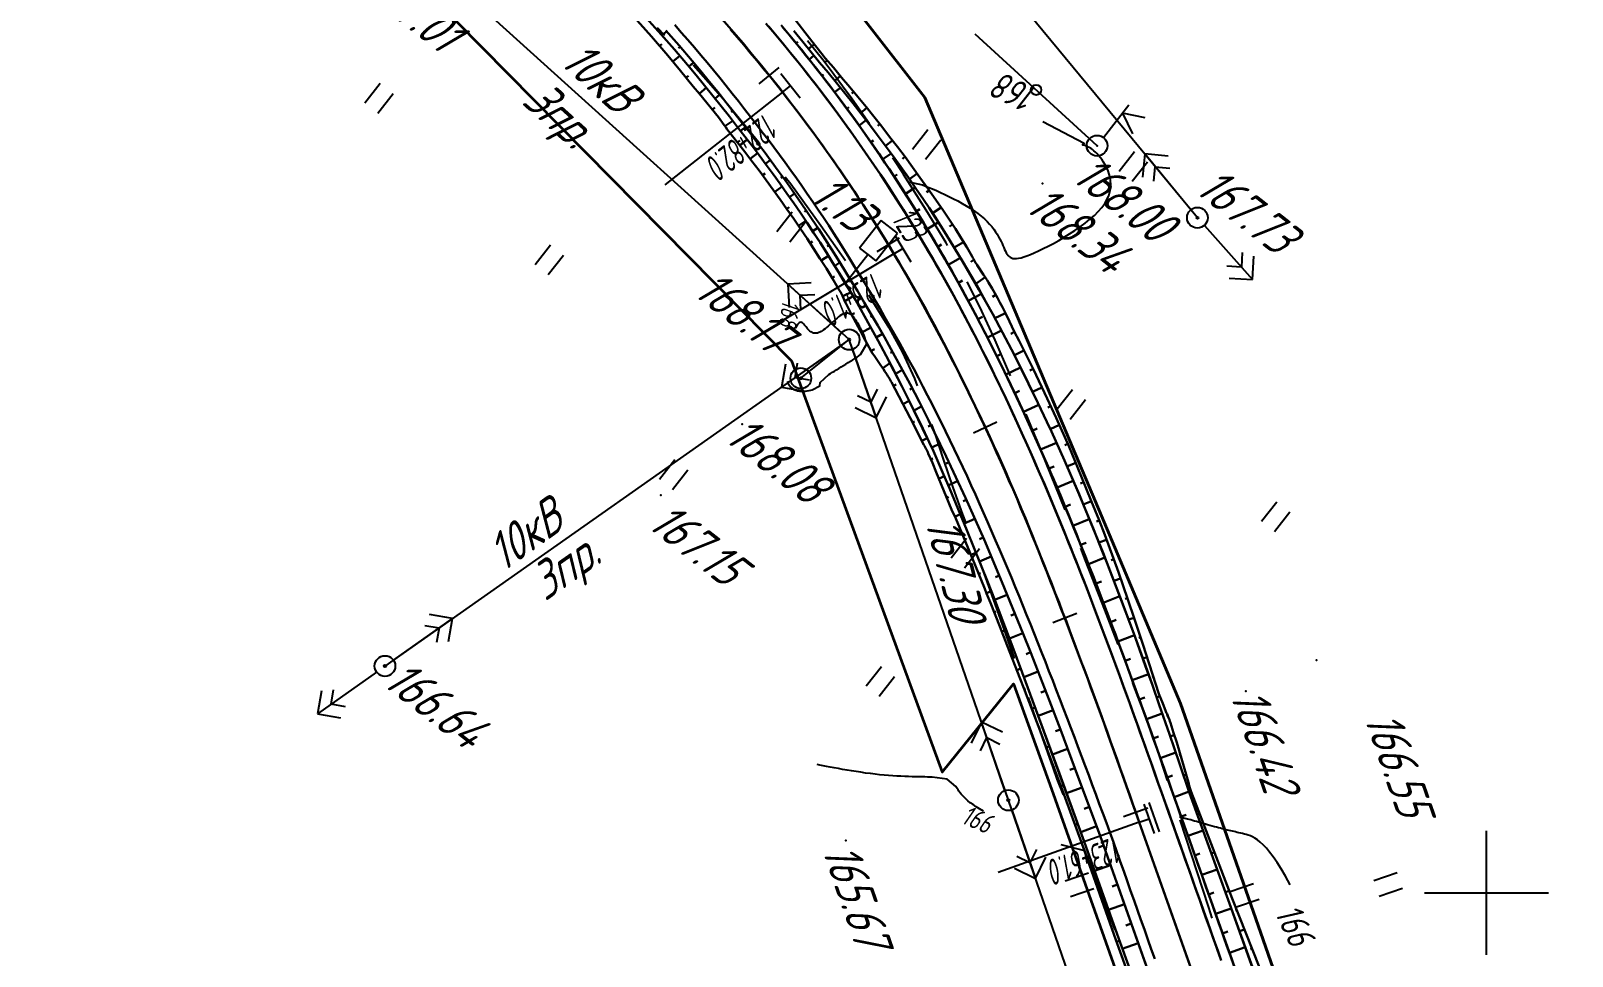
# Model space of a CAD drawing. Header units: millimetres. Extents: x -698 to 8131, y -704 to 4503.
# Drawn here: x 7765.1 to 7914.2, y 54.7 to 144.2 of the extents above; entities that cross this region are included whole.
import ezdxf

# ---------------------------------------------------------------- set-up
doc = ezdxf.new("R2010")
doc.units = ezdxf.units.MM
doc.linetypes.add('CONTI', pattern=[0])
for name, color, linetype, lineweight in [('10', 1, 'Continuous', 35), ('КОПИЯ_ОСЬ_13_ОТКОСЫ', 7, 'Continuous', 30), ('КОПИЯ_ОСЬ_ГРАНИЦЫ_ПОЛОС', 7, 'Continuous', 30), ('ОСЬ_ВЕРХ_ПОКРЫТИЯ_ГРАНИЦЫ_ПОЛОС', 7, 'Continuous', 30), ('ОСЬ_ВЕРХ_ПОКРЫТИЯ_ОСЬ', 1, 'Continuous', 30)]:
    doc.layers.add(name, color=color, linetype=linetype, lineweight=lineweight)
for name, color, linetype in [('GOR_BDEFAULT', 212, 'CONTI'), ('NAD_MDEFAULT', 7, 'CONTI'), ('PI_OTDEFAULT', 172, 'CONTI'), ('PI_TTDEFAULT', 5, 'CONTI'), ('SETKR', 2, 'CONTI'), ('SIT_LDEFAULT', 7, 'CONTI'), ('USLZNDEFAULT', 7, 'CONTI'), ('ZAPSKDEFAULT', 7, 'CONTI'), ('ОСЬ_ВЕРХ_ПОКРЫТИЯ_ПИКЕТЫ', 1, 'Continuous'), ('ОСЬ_ВЕРХ_ПОКРЫТИЯ_РАЗБИВКА_КРИВ', 1, 'Continuous'), ('разметка', 7, 'Continuous')]:
    doc.layers.add(name, color=color, linetype=linetype)
doc.styles.add('eskd', font='isocpeui.ttf', dxfattribs={"width": 1.2})
doc.styles.add('SHRFT', font='isocpeui.ttf', dxfattribs={"width": 3.5})
doc.styles.get("Standard").update_dxf_attribs({"font": 'isocpeui.ttf'})

# ---------------------------------------------------------------- blocks, each defined once
blk = doc.blocks.new('BL_333')
at = {"color": 0}
for p, q in [((0, -6), (0, 6)), ((-6, 0), (6, 0))]:
    blk.add_line(p, q, dxfattribs=at)
blk = doc.blocks.new('BL_2011')
at = {"color": 0}
for p, q in [((0, 0), (0, 2.4)), ((1.6, 0), (1.6, 2.4))]:
    blk.add_line(p, q, dxfattribs=at)
blk = doc.blocks.new('BL_26')
at = {"color": 0}
for radius in [1, 0.1]:
    blk.add_circle((0, 0), radius, dxfattribs=at)
blk = doc.blocks.new('BL_15')
at = {"color": 0}
for p, q in [((1, 7), (-1, 7)), ((-1, 7), (-1, 3.6)), ((1, 3.6), (1, 7)), ((-1, 3.6), (0, 3.6)), ((0, 0), (0, 3.6)), ((0, 3.6), (1, 3.6)), ((0.8, 0), (0, 0))]:
    blk.add_line(p, q, dxfattribs=at)
blk = doc.blocks.new('BL_4017')
at = {"color": 0}
for p, q in [((0, 1), (0, 5)), ((2, 5), (0, 4)), ((0, 4), (2, 3))]:
    blk.add_line(p, q, dxfattribs=at)
blk.add_circle((0, 0), 1, dxfattribs=at)
blk = doc.blocks.new('*U54')
at = {"layer": 'КОПИЯ_ОСЬ_13_ОТКОСЫ'}
for points in [[(125.92, -113.42), (126.79, -114.48), (128.41, -116.49), (129.23, -117.47), (130.04, -118.46), (130.85, -119.45), (131.65, -120.45), (132.44, -121.46), (133.22, -122.47), (134, -123.49), (134.76, -124.52), (135.52, -125.55), (136.27, -126.59), (137.01, -127.63), (137.74, -128.68), (138.46, -129.74), (139.01, -130.55), (139.57, -131.4), (140.12, -132.26), (140.66, -133.12), (142.28, -135.77), (143.83, -138.45), (144.51, -139.65), (145.17, -140.85), (145.82, -142.06), (147.26, -144.8), (148.64, -147.55), (149.53, -149.4), (150.41, -151.25), (150.84, -152.18), (151.26, -153.11), (151.68, -154.05), (152.1, -154.98), (153.52, -158.26), (153.91, -159.2), (154.88, -161.55), (155.83, -163.91), (156.21, -164.86), (157.66, -168.64), (158.81, -171.72), (159.93, -174.81), (160.61, -176.71), (161.28, -178.61), (162.27, -181.46), (163.24, -184.31), (164.2, -187.16), (167.95, -197.5), (170.99, -205.97)], [(125.76, -111.99), (127.68, -114.42), (128.63, -115.65), (128.94, -116.06), (129.75, -116.99), (130.55, -117.93), (131.34, -118.87), (132.13, -119.82), (132.91, -120.77), (133.68, -121.73), (134.44, -122.7), (135.19, -123.67), (135.94, -124.65), (136.68, -125.63), (137.41, -126.62), (138.13, -127.62), (138.9, -128.69), (139.66, -129.77), (140.4, -130.85), (140.98, -131.72), (141.55, -132.59), (142.11, -133.47), (142.65, -134.36), (143.18, -135.26), (143.24, -135.38), (143.3, -135.5), (143.37, -135.62), (143.44, -135.74), (143.51, -135.86), (143.59, -135.98), (143.66, -136.1), (144.28, -137.02), (144.37, -137.15), (144.51, -137.35), (144.64, -137.55), (144.77, -137.76), (145.11, -138.35), (145.36, -138.8), (145.62, -139.25), (145.87, -139.71), (146.11, -140.16), (146.35, -140.62), (146.79, -141.56), (147.23, -142.5), (147.71, -143.42), (149.1, -146.19), (150.44, -148.98), (151.3, -150.85), (152.15, -152.72), (152.56, -153.66), (153.71, -156.51), (154.69, -158.88), (155.08, -159.83), (155.46, -160.77), (156.02, -162.19), (156.37, -163.15), (157.32, -165.78), (158.24, -168.43), (158.89, -170.35), (159.22, -171.31), (159.69, -172.75), (161.25, -177.55), (161.61, -178.49), (161.99, -179.42), (162.03, -179.49), (162.15, -179.78), (162.26, -180.07), (162.31, -180.21), (162.36, -180.36), (162.67, -181.32), (162.98, -182.27), (164.11, -186.13), (164.13, -186.23), (164.18, -186.44), (164.23, -186.64), (164.3, -186.84), (164.37, -187.04), (164.74, -188.03), (168.33, -197.36), (171.65, -205.74)], [(127.91, -114.71), (127.33, -115.16)], [(129.14, -116.29), (128.96, -116.45)], [(130.45, -117.8), (129.89, -118.27)], [(131.73, -119.34), (131.55, -119.49)], [(133, -120.89), (132.38, -121.38)], [(134.24, -122.45), (134.04, -122.61)], [(135.47, -124.03), (134.79, -124.55)], [(136.67, -125.63), (136.44, -125.8)], [(137.86, -127.24), (137.11, -127.78)], [(139.03, -128.87), (138.77, -129.05)], [(140.17, -130.51), (139.35, -131.07)], [(141.28, -132.17), (141, -132.35)], [(142.35, -133.86), (141.45, -134.4)], [(143.35, -135.59), (143.05, -135.76)], [(144.45, -137.26), (143.52, -137.9)], [(145.47, -138.98), (145.14, -139.17)], [(146.41, -140.75), (145.38, -141.23)], [(147.26, -142.56), (146.92, -142.73)], [(148.17, -144.34), (147.26, -144.8)], [(149.07, -146.13), (148.76, -146.28)], [(149.93, -147.93), (149.03, -148.36)], [(150.79, -149.74), (150.49, -149.88)], [(151.63, -151.55), (150.73, -151.96)], [(152.44, -153.38), (152.14, -153.51)], [(153.2, -155.23), (152.35, -155.57)], [(153.95, -157.08), (153.67, -157.2)], [(154.71, -158.93), (153.93, -159.25)], [(155.46, -160.79), (155.2, -160.89)], [(156.19, -162.65), (155.44, -162.93)], [(156.87, -164.53), (156.62, -164.62)], [(157.54, -166.42), (156.89, -166.64)], [(158.2, -168.31), (157.98, -168.38)], [(158.84, -170.2), (158.31, -170.38)], [(159.48, -172.09), (159.3, -172.15)], [(160.1, -174), (159.69, -174.13)], [(160.71, -175.9), (160.58, -175.94)], [(161.34, -177.8), (161.04, -177.92)], [(162.09, -179.65), (161.99, -179.69)], [(162.74, -181.54), (162.34, -181.68)], [(163.33, -183.45), (163.19, -183.49)], [(163.89, -185.37), (163.63, -185.45)], [(164.46, -187.29), (164.37, -187.32)], [(165.17, -189.16), (164.96, -189.24)], [(165.89, -191.02), (165.82, -191.05)], [(166.61, -192.89), (166.32, -193)], [(167.33, -194.76), (167.23, -194.79)], [(168.05, -196.62), (167.69, -196.76)], [(168.78, -198.49), (168.66, -198.53)], [(169.51, -200.35), (169.04, -200.53)], [(170.25, -202.21), (170.09, -202.27)]]:
    blk.add_lwpolyline(points, dxfattribs=at)
blk = doc.blocks.new('*U57')
at = {"layer": 'КОПИЯ_ОСЬ_13_ОТКОСЫ'}
for points in [[(141.38, -119.92), (143.98, -122.81), (145.26, -124.27), (146.52, -125.74), (147.35, -126.73), (148.18, -127.73), (148.99, -128.73), (149.79, -129.73), (150.59, -130.75), (151.37, -131.76), (152.08, -132.67), (152.77, -133.57), (153.46, -134.48), (154.15, -135.4), (154.82, -136.32), (155.49, -137.25), (156.15, -138.19), (156.81, -139.12), (157.45, -140.07), (158.09, -141.02), (158.72, -141.97), (159.35, -142.93), (159.96, -143.89), (160.57, -144.86), (161.17, -145.84), (161.77, -146.81), (162.27, -147.63), (162.77, -148.46), (164.18, -150.99), (164.97, -152.44), (165.74, -153.89), (166.51, -155.35), (167.26, -156.82), (168, -158.29), (169.28, -160.91), (169.91, -162.23), (170.32, -163.11), (171.29, -165.35), (171.87, -166.69), (173.56, -170.76), (175.57, -175.77), (176.28, -177.6), (176.99, -179.44), (177.87, -181.74), (178.91, -184.52), (180.46, -188.7), (182.51, -194.29), (184.91, -200.85), (188.25, -210.28), (191.32, -218.74)], [(141.12, -120.83), (143.05, -123.01), (144.63, -124.84), (145.24, -125.58), (145.85, -126.33), (147.07, -127.82), (147.68, -128.56), (149.51, -130.79), (150.09, -131.56), (150.23, -131.78), (150.38, -131.99), (150.54, -132.2), (151.36, -133.24), (152.07, -134.14), (152.76, -135.06), (153.46, -135.97), (154.14, -136.9), (154.82, -137.83), (155.48, -138.76), (156.15, -139.7), (156.8, -140.64), (157.45, -141.59), (158.09, -142.55), (158.72, -143.51), (159.34, -144.47), (159.96, -145.44), (160.56, -146.42), (161.05, -147.25), (161.1, -147.34), (161.21, -147.52), (161.32, -147.7), (161.42, -147.89), (161.51, -148.08), (161.62, -148.32), (161.73, -148.56), (161.84, -148.8), (162.37, -149.81), (162.81, -150.66), (163.25, -151.51), (163.7, -152.36), (164.31, -153.42), (164.44, -153.65), (164.58, -153.87), (165.23, -154.81), (165.33, -154.96), (165.48, -155.17), (165.63, -155.4), (165.77, -155.62), (165.84, -155.73), (165.92, -155.85), (165.99, -155.97), (166.06, -156.09), (166.13, -156.21), (166.2, -156.33), (166.27, -156.45), (168.06, -159.88), (169.38, -162.48), (169.45, -162.6), (169.51, -162.72), (169.58, -162.84), (169.64, -162.96), (169.71, -163.09), (169.77, -163.21), (169.82, -163.34), (170.22, -164.23), (170.6, -165.13), (172.07, -168.74), (172.48, -169.62), (174.36, -174.14), (175.28, -176.41), (175.47, -176.87), (175.84, -177.78), (176.74, -180.06), (177.46, -181.9), (178.71, -185.12), (179.06, -186.04), (179.41, -186.97), (180.48, -189.74), (182.23, -194.39), (182.58, -195.33), (184.63, -200.95), (187.97, -210.38), (191.02, -218.84)], [(143.83, -123.91), (144.03, -123.73)], [(145.12, -125.43), (145.79, -124.88)], [(146.39, -126.98), (146.61, -126.8)], [(147.66, -128.53), (148.35, -127.94)], [(148.92, -130.08), (149.16, -129.88)], [(150.15, -131.66), (150.9, -131.15)], [(151.36, -133.24), (151.6, -133.06)], [(152.59, -134.83), (153.31, -134.28)], [(153.79, -136.42), (154.03, -136.24)], [(154.97, -138.04), (155.69, -137.52)], [(156.13, -139.67), (156.37, -139.5)], [(157.26, -141.32), (157.97, -140.84)], [(158.37, -142.98), (158.61, -142.82)], [(159.46, -144.66), (160.16, -144.21)], [(160.52, -146.35), (160.76, -146.21)], [(161.52, -148.1), (162.34, -147.75)], [(162.41, -149.89), (162.67, -149.75)], [(163.33, -151.66), (164.27, -151.15)], [(164.3, -153.41), (164.61, -153.23)], [(165.41, -155.08), (166.11, -154.59)], [(166.45, -156.79), (166.7, -156.65)], [(167.37, -158.56), (167.97, -158.24)], [(168.29, -160.33), (168.49, -160.23)], [(169.2, -162.12), (169.73, -161.85)], [(170.08, -163.91), (170.26, -163.83)], [(170.86, -165.76), (171.38, -165.54)], [(171.61, -167.61), (171.79, -167.54)], [(172.4, -169.45), (172.92, -169.21)], [(173.17, -171.29), (173.35, -171.22)], [(173.94, -173.14), (174.43, -172.93)], [(174.7, -174.98), (174.87, -174.92)], [(175.46, -176.84), (175.91, -176.65)], [(176.2, -178.69), (176.36, -178.63)], [(176.94, -180.55), (177.35, -180.39)], [(177.66, -182.42), (177.8, -182.36)], [(178.39, -184.28), (178.77, -184.13)], [(179.1, -186.15), (179.23, -186.1)], [(179.82, -188.02), (180.16, -187.89)], [(180.53, -189.89), (180.64, -189.84)], [(181.24, -191.76), (181.54, -191.64)], [(181.94, -193.63), (182.04, -193.59)], [(182.64, -195.5), (182.91, -195.4)], [(183.33, -197.38), (183.42, -197.35)], [(184.01, -199.26), (184.29, -199.16)], [(184.7, -201.14), (184.79, -201.11)], [(185.37, -203.02), (185.64, -202.93)], [(186.03, -204.91), (186.13, -204.88)], [(186.7, -206.79), (186.98, -206.7)], [(187.37, -208.68), (187.46, -208.65)], [(188.04, -210.56), (188.32, -210.46)]]:
    blk.add_lwpolyline(points, dxfattribs=at)

msp = doc.modelspace()

# ---------------------------------------------------------------- linework, layer by layer
at = {"layer": '10'}
for points in [[(7384.5, 596.29), (7438.51, 545.9), (7502.4, 474.09), (7557.08, 408.21), (7599.64, 364.49), (7714.09, 267.32), (7782.33, 205.66), (7802.95, 187.96), (7827.05, 167.28), (7831.93, 163.09), (7846.05, 144.89), (7851.59, 137.76), (7868.69, 97.28), (7876.34, 79.15), (7881.94, 63.12), (7904.92, -2.65), (7913.74, -6.59), (7929.84, -50.89), (7929.84, -50.89), (7966.05, -166.92), (7964.87, -168.84), (7968.62, -174.87), (7974.57, -194.31), (7993.63, -264.5)], [(7904.92, -2.65), (7881.94, 63.12), (7876.34, 79.15), (7868.69, 97.28), (7851.59, 137.76), (7846.05, 144.89), (7831.93, 163.09), (7827.05, 167.28), (7802.95, 187.96), (7782.33, 205.66), (7714.09, 267.32), (7599.64, 364.49), (7557.08, 408.21), (7502.4, 474.09)], [(7534.82, 388.2), (7579.15, 342.64), (7668.38, 266.15), (7674.93, 273.95), (7730.44, 224.6), (7787.61, 173.77), (7799.79, 161.63), (7803.05, 157.73), (7798.76, 152.74), (7838.69, 112.27), (7838.69, 112.27), (7853.29, 72.48), (7860.17, 81.04), (7863.85, 70.86), (7884.48, 12.62)]]:
    msp.add_lwpolyline(points, dxfattribs=at)
at = {"layer": 'GOR_BDEFAULT', "color": 212, "flags": 128}
for points, elevation in [([(7850.03, 129.6), (7851.37, 129.3), (7851.67, 129.18), (7851.99, 129.05), (7852.34, 128.9), (7852.72, 128.74), (7853.11, 128.56), (7853.52, 128.37), (7853.93, 128.17), (7854.36, 127.96), (7854.78, 127.74), (7855.2, 127.51), (7855.61, 127.27), (7856, 127.03), (7856.38, 126.78), (7856.74, 126.53), (7857.06, 126.28), (7857.36, 126.03), (7857.63, 125.77), (7857.87, 125.51), (7858.09, 125.26), (7858.28, 125.01), (7858.45, 124.76), (7858.6, 124.52), (7858.74, 124.28), (7858.86, 124.05), (7858.97, 123.83), (7859.07, 123.62), (7859.16, 123.42), (7859.24, 123.23), (7859.32, 123.05), (7859.4, 122.88), (7859.48, 122.73), (7859.56, 122.6), (7859.65, 122.48), (7859.75, 122.38), (7859.86, 122.3), (7859.98, 122.24), (7860.12, 122.19), (7860.28, 122.17), (7860.46, 122.18), (7860.67, 122.2), (7860.91, 122.25), (7861.17, 122.33), (7861.47, 122.43), (7861.81, 122.57), (7862.19, 122.73), (7862.61, 122.92), (7863.06, 123.13), (7863.54, 123.38), (7864.04, 123.64), (7864.56, 123.93), (7865.08, 124.23), (7865.61, 124.56), (7866.12, 124.9), (7866.63, 125.25), (7867.12, 125.61), (7867.57, 125.98), (7868, 126.35), (7868.38, 126.73), (7868.72, 127.12), (7869, 127.5), (7869.22, 127.88), (7869.39, 128.25), (7869.5, 128.62), (7869.57, 128.99), (7869.59, 129.34), (7869.57, 129.69), (7869.52, 130.02), (7869.44, 130.35), (7869.33, 130.66), (7869.2, 130.95), (7869.06, 131.23), (7868.9, 131.49), (7868.74, 131.73), (7868.57, 131.95), (7868.41, 132.14), (7868.25, 132.32), (7868.1, 132.47), (7867.95, 132.6), (7867.81, 132.72), (7867.68, 132.81), (7867.56, 132.89), (7867.44, 132.96), (7867.34, 133.01), (7867.24, 133.05), (7867.15, 133.09), (7867.07, 133.11), (7867, 133.13), (7866.93, 133.14), (7866.88, 133.15), (7866.84, 133.16), (7867.01, 133.3), (7863.02, 135.41)], 168), ([(7840.71, 109.49), (7841.43, 109.86), (7841.48, 110.19), (7842.3, 110.95), (7842.46, 111.06), (7842.65, 111.17), (7842.85, 111.29), (7843.06, 111.42), (7843.28, 111.55), (7843.5, 111.69), (7843.73, 111.83), (7843.97, 111.97), (7844.19, 112.11), (7844.42, 112.25), (7844.64, 112.38), (7844.84, 112.51), (7845.04, 112.64), (7845.22, 112.76), (7845.38, 112.88), (7846, 113.93), (7845.69, 114.82), (7845.66, 114.88), (7845.63, 114.95), (7845.6, 115.02), (7845.56, 115.09), (7845.53, 115.16), (7845.49, 115.24), (7845.45, 115.31), (7845.41, 115.39), (7845.36, 115.47), (7845.32, 115.55), (7845.27, 115.64), (7845.22, 115.73), (7845.17, 115.81), (7845.11, 115.91), (7845.06, 116), (7845, 116.1), (7844.94, 116.2), (7844.87, 116.29), (7844.8, 116.39), (7844.73, 116.48), (7844.66, 116.57), (7844.58, 116.65), (7844.5, 116.72), (7844.41, 116.78), (7844.32, 116.83), (7844.22, 116.86), (7844.12, 116.88), (7844.02, 116.89), (7843.9, 116.88), (7843.78, 116.84), (7843.66, 116.79), (7843.53, 116.72), (7843.39, 116.63), (7843.25, 116.53), (7843.11, 116.41), (7842.96, 116.29), (7842.82, 116.16), (7842.67, 116.03), (7842.52, 115.89), (7842.38, 115.76), (7842.23, 115.63), (7842.09, 115.5), (7841.95, 115.39), (7841.81, 115.28), (7841.68, 115.19), (7841.56, 115.11), (7841.44, 115.05), (7841.33, 115.01), (7841.22, 114.97), (7841.11, 114.95), (7841.01, 114.95), (7840.91, 114.95), (7840.82, 114.97), (7840.73, 115), (7840.65, 115.04), (7840.56, 115.09), (7840.48, 115.15), (7840.4, 115.21), (7840.33, 115.29), (7840.25, 115.37), (7840.18, 115.46), (7840.11, 115.56), (7840.03, 115.65), (7839.96, 115.74), (7839.89, 115.82), (7839.82, 115.89), (7839.75, 115.95), (7839.67, 115.99), (7839.6, 116.01), (7839.52, 116), (7839.44, 115.96), (7839.36, 115.89), (7839.27, 115.79), (7839.18, 115.64), (7839.09, 115.45)], 168), ([(7838.31, 110.32), (7838.39, 110.09), (7838.5, 109.89), (7838.63, 109.73), (7838.78, 109.6), (7838.94, 109.5), (7839.11, 109.43), (7839.29, 109.38), (7839.48, 109.35), (7839.67, 109.34), (7839.86, 109.34), (7840.05, 109.36), (7840.23, 109.38), (7840.4, 109.42), (7840.56, 109.45), (7840.71, 109.49)], 168), ([(7857.27, 68.71), (7856.9, 68.93), (7856.56, 69.15), (7856.26, 69.35), (7856, 69.54), (7855.77, 69.73), (7855.57, 69.9), (7855.39, 70.07), (7855.24, 70.23), (7855.11, 70.38), (7855, 70.53), (7854.9, 70.66), (7854.82, 70.78), (7854.74, 70.9), (7854.67, 71), (7854.61, 71.1), (7853.76, 71.8), (7852.3, 72.02), (7852.09, 72.02), (7851.85, 72.02), (7851.59, 72.03), (7851.32, 72.03), (7851.02, 72.04), (7850.71, 72.04), (7850.38, 72.05), (7850.03, 72.06), (7849.67, 72.07), (7849.29, 72.09), (7848.9, 72.11), (7848.5, 72.14), (7848.08, 72.17), (7847.66, 72.2), (7847.22, 72.25), (7846.78, 72.3), (7846.33, 72.35), (7845.87, 72.41), (7845.41, 72.48), (7844.96, 72.55), (7844.51, 72.62), (7844.07, 72.69), (7843.64, 72.76), (7843.23, 72.84), (7842.83, 72.91), (7842.45, 72.98), (7842.09, 73.05), (7841.76, 73.11), (7841.45, 73.17), (7841.18, 73.22)], 166), ([(7886.94, 61.6), (7886.49, 62.42), (7886.07, 63.14), (7885.67, 63.76), (7885.3, 64.3), (7884.96, 64.76), (7884.64, 65.14), (7884.33, 65.47), (7884.05, 65.73), (7883.79, 65.94), (7883.54, 66.11), (7883.31, 66.23), (7883.09, 66.33), (7882.89, 66.41), (7882.69, 66.46), (7882.51, 66.51), (7882.33, 66.56), (7882.16, 66.6), (7881.99, 66.64), (7881.83, 66.67), (7881.67, 66.71), (7881.52, 66.75), (7881.36, 66.78), (7881.21, 66.82), (7881.05, 66.85), (7880.89, 66.89), (7880.73, 66.93), (7880.56, 66.97), (7880.38, 67.01), (7880.2, 67.06), (7880.01, 67.11), (7879.81, 67.16), (7879.61, 67.22), (7879.39, 67.28), (7879.18, 67.34), (7878.96, 67.4), (7878.74, 67.46), (7878.52, 67.53), (7878.3, 67.59), (7878.09, 67.65), (7877.88, 67.71), (7877.69, 67.76), (7877.5, 67.82), (7877.33, 67.87), (7877.17, 67.91), (7877.02, 67.95), (7876.28, 68.13), (7876.23, 68.15)], 166), ([(7866.94, 64.91), (7864.79, 65.47)], 166)]:
    msp.add_lwpolyline(points, dxfattribs=dict(at, elevation=elevation))
at = {"layer": 'PI_TTDEFAULT', "color": 5}
for p in [(7868.26, 133.09, 168), (7862.98, 129.42, 168.34), (7877.97, 126.12, 167.73), (7839.6, 110.59, 168.08), (7833.94, 106.14, 167.88), (7826.05, 99.27, 167.15), (7855.24, 97.41, 167.3), (7799.37, 82.76, 166.64), (7889.49, 83.32, 166.55), (7882.67, 80.33, 166.42), (7859.68, 69.78, 166.23), (7843.97, 65.89, 165.67)]:
    msp.add_point(p, dxfattribs=at)
at = {"layer": 'SIT_LDEFAULT', "color": 7}
for p, q in [((7877.97, 126.12), (7841.66, 170.06)), ((7844.28, 114.33), (7789.09, 164.16)), ((7825.69, 144.53), (7826.41, 143.78)), ((7841.85, 141.23), (7840.26, 143.22)), ((7868.26, 133.09), (7856.46, 143.89)), ((7829.19, 140.9), (7829.2, 140.88)), ((7829.21, 140.89), (7832.34, 137.34)), ((7844.57, 137.59), (7841.85, 141.23)), ((7832.35, 137.34), (7835.52, 133.46)), ((7846.24, 135.2), (7844.57, 137.59)), ((7835.51, 133.45), (7835.65, 133.27)), ((7849.56, 130.3), (7848.49, 131.9)), ((7872.87, 132.29), (7872.66, 130.03)), ((7877.33, 126.89), (7872.87, 132.29)), ((7875.13, 132.07), (7872.87, 132.29)), ((7838.09, 130.09), (7838.62, 129.39)), ((7851.73, 126.86), (7849.55, 130.3)), ((7873.76, 129.65), (7873.89, 131.05)), ((7873.89, 131.05), (7875.3, 130.92)), ((7838.62, 129.39), (7841.55, 125.37)), ((7853.65, 123.68), (7851.73, 126.86)), ((7841.55, 125.37), (7843.92, 121.98)), ((7878.64, 125.37), (7883.29, 120.15)), ((7853.79, 123.42), (7853.65, 123.68)), ((7882.31, 122.75), (7882.23, 121.34)), ((7883.29, 120.15), (7883.42, 122.41)), ((7882.23, 121.34), (7880.82, 121.42)), ((7840.6, 119.81), (7838.34, 119.69)), ((7843.54, 115), (7838.34, 119.69)), ((7838.34, 119.69), (7838.46, 117.43)), ((7856.92, 117.49), (7855.71, 119.91)), ((7881.03, 120.28), (7883.29, 120.15)), ((7839.53, 118.62), (7840.94, 118.69)), ((7839.6, 117.21), (7839.53, 118.62)), ((7846.14, 118.65), (7846.42, 118.23)), ((7846.42, 118.23), (7848.13, 115.49)), ((7858.4, 114.29), (7856.93, 117.49)), ((7848.13, 115.49), (7849.44, 113.07)), ((7844.28, 114.33), (7799.37, 82.76)), ((7843.46, 113.75), (7837.74, 109.73)), ((7839.6, 110.59), (7844.28, 114.33)), ((7859.68, 69.78), (7844.28, 114.33)), ((7844.61, 113.38), (7846.89, 106.77)), ((7859.78, 111.06), (7858.39, 114.29)), ((7838.12, 111.96), (7837.74, 109.73)), ((7839.04, 110.65), (7839.29, 112.04)), ((7849.45, 113.07), (7850.6, 110.56)), ((7840.44, 110.41), (7839.04, 110.65)), ((7850.59, 110.56), (7850.86, 109.86)), ((7859.88, 110.83), (7859.78, 111.06)), ((7837.74, 109.73), (7839.96, 109.34)), ((7846.37, 108.28), (7845.1, 108.9)), ((7846.99, 109.55), (7846.37, 108.28)), ((7844.86, 107.76), (7846.89, 106.77)), ((7846.89, 106.77), (7847.88, 108.8)), ((7852.25, 106.11), (7852.52, 105.34)), ((7862.46, 104.53), (7861.4, 107.12)), ((7852.53, 105.34), (7853.42, 102.68)), ((7863.8, 101.28), (7862.46, 104.53)), ((7853.42, 102.68), (7854.31, 100.03)), ((7854.31, 100.03), (7855.24, 97.41)), ((7865.19, 97.87), (7863.8, 101.28)), ((7855.24, 97.41), (7855.52, 96.66)), ((7867.14, 92.98), (7866.68, 94.15)), ((7856.88, 92.91), (7858.04, 89.68)), ((7869, 88.19), (7867.14, 92.98)), ((7858.04, 89.68), (7859.79, 84.79)), ((7870.31, 84.83), (7869.01, 88.19)), ((7800.19, 83.34), (7805.91, 87.36)), ((7803.21, 86.68), (7804.61, 86.44)), ((7805.91, 87.36), (7803.69, 87.75)), ((7805.53, 85.13), (7805.91, 87.36)), ((7804.61, 86.44), (7804.36, 85.05)), ((7859.79, 84.79), (7860.25, 83.48)), ((7798.55, 82.18), (7792.84, 78.14)), ((7872.24, 79.75), (7871.73, 81.1)), ((7793.22, 80.37), (7792.84, 78.14)), ((7794.15, 79.06), (7794.39, 80.45)), ((7795.54, 78.82), (7794.15, 79.06)), ((7861.59, 79.72), (7862.96, 75.84)), ((7873.26, 77.08), (7872.24, 79.75)), ((7792.84, 78.14), (7795.07, 77.75)), ((7857.07, 77.34), (7856.08, 75.31)), ((7859.35, 70.73), (7857.07, 77.34)), ((7859.1, 76.35), (7857.07, 77.34)), ((7873.64, 76.08), (7873.26, 77.08)), ((7874.36, 73.88), (7873.64, 76.08)), ((7856.97, 74.56), (7857.59, 75.83)), ((7857.59, 75.83), (7858.86, 75.21)), ((7862.96, 75.84), (7863.99, 72.93)), ((7875.08, 71.69), (7874.37, 73.88)), ((7863.99, 72.93), (7864.38, 71.83)), ((7864.38, 71.83), (7864.97, 70.3)), ((7877.98, 16.93), (7859.68, 69.78)), ((7860.01, 68.84), (7862.3, 62.22)), ((7879.07, 59.41), (7876.31, 67.88)), ((7866.4, 66.58), (7867.36, 64.09)), ((7861.77, 63.73), (7860.5, 64.35)), ((7862.39, 65), (7861.77, 63.73)), ((7862.3, 62.22), (7863.29, 64.26)), ((7860.26, 63.21), (7862.3, 62.22)), ((7867.36, 64.09), (7869.99, 57.23)), ((7879.41, 58.36), (7879.07, 59.41))]:
    msp.add_line(p, q, dxfattribs=at)
msp.add_circle((7862.36, 138.49), 0.5, dxfattribs=at)
at = {"layer": 'КОПИЯ_ОСЬ_13_ОТКОСЫ'}
for points in [[(7823.48, 146.73), (7826.09, 143.84), (7827.37, 142.38), (7828.63, 140.9), (7829.46, 139.91), (7830.28, 138.92), (7831.1, 137.92), (7831.9, 136.91), (7832.69, 135.9), (7833.48, 134.88), (7834.18, 133.98), (7834.88, 133.07), (7835.57, 132.16), (7836.26, 131.24), (7836.93, 130.32), (7837.6, 129.39), (7838.26, 128.46), (7838.91, 127.52), (7839.56, 126.58), (7840.2, 125.63), (7840.83, 124.67), (7841.46, 123.72), (7842.07, 122.75), (7842.68, 121.78), (7843.28, 120.81), (7843.87, 119.83), (7844.38, 119.01), (7844.88, 118.18), (7846.29, 115.66), (7847.08, 114.21), (7847.85, 112.76), (7848.61, 111.3), (7849.36, 109.83), (7850.1, 108.36), (7851.38, 105.74), (7852.01, 104.42), (7852.43, 103.54), (7853.4, 101.3), (7853.98, 99.95), (7855.67, 95.89), (7857.68, 90.88), (7858.39, 89.05), (7859.1, 87.21), (7859.98, 84.9), (7861.02, 82.13), (7862.56, 77.95), (7864.61, 72.35), (7867.01, 65.79), (7870.36, 56.37), (7873.42, 47.91)], [(7826.61, 144.15), (7826.16, 143.76)], [(7826.54, 144.24), (7827.82, 142.78), (7829.08, 141.3), (7829.92, 140.31), (7830.74, 139.31), (7831.56, 138.3), (7832.36, 137.29), (7833.16, 136.28), (7833.95, 135.25), (7834.66, 134.35), (7835.36, 133.44), (7836.05, 132.52), (7836.74, 131.6), (7837.42, 130.67), (7838.09, 129.74), (7838.75, 128.8), (7839.41, 127.86), (7840.06, 126.91), (7840.7, 125.96), (7841.33, 125), (7841.96, 124.04), (7842.58, 123.07), (7843.19, 122.1), (7843.79, 121.12), (7844.39, 120.14), (7845.07, 119.04), (7845.73, 117.93), (7846.39, 116.82), (7847.04, 115.7), (7847.69, 114.58), (7848.32, 113.45), (7849.25, 111.74), (7850.17, 110.02), (7851.07, 108.29), (7851.95, 106.55), (7853.67, 103.03), (7854.61, 101.04), (7855.53, 99.03), (7857.33, 94.99), (7859.06, 90.9), (7861.12, 85.87), (7861.85, 84.03), (7862.76, 81.72), (7863.65, 79.4), (7864.71, 76.62), (7866.12, 72.89), (7868.56, 66.34), (7874.91, 48.43)], [(7838.14, 144.21), (7839.01, 143.16), (7840.06, 141.86), (7841.11, 140.55), (7842.13, 139.23), (7842.92, 138.2), (7843.69, 137.17), (7844.45, 136.13), (7845.21, 135.09), (7845.95, 134.03), (7846.69, 132.98), (7847.42, 131.91), (7848.14, 130.84), (7848.85, 129.76), (7849.55, 128.68), (7850.25, 127.59), (7850.93, 126.5), (7851.61, 125.4), (7852.27, 124.3), (7852.93, 123.19), (7853.58, 122.07), (7854.25, 120.88), (7854.92, 119.69), (7855.57, 118.49), (7856.54, 116.69), (7857.48, 114.88), (7858.41, 113.05), (7859.31, 111.22), (7861.06, 107.54), (7862.74, 103.84), (7864.36, 100.11), (7866.11, 95.9), (7867.79, 91.67), (7869.96, 86.01), (7870.84, 83.65), (7871.7, 81.29), (7872.9, 77.98), (7874.59, 73.26), (7882.45, 51.11)], [(7838.93, 144.2), (7839.8, 143.14), (7841.41, 141.14), (7842.23, 140.16), (7843.05, 139.17), (7843.85, 138.17), (7844.65, 137.17), (7845.44, 136.17), (7846.23, 135.15), (7847, 134.13), (7847.76, 133.11), (7848.52, 132.08), (7849.27, 131.04), (7850.01, 129.99), (7850.74, 128.94), (7851.46, 127.89), (7852.01, 127.07), (7852.57, 126.22), (7853.12, 125.37), (7853.67, 124.51), (7855.28, 121.86), (7856.84, 119.18), (7857.51, 117.98), (7858.18, 116.78), (7858.83, 115.57), (7860.26, 112.83), (7861.64, 110.07), (7862.54, 108.23), (7863.41, 106.37), (7863.84, 105.44), (7864.26, 104.51), (7864.69, 103.58), (7865.1, 102.64), (7866.52, 99.36), (7866.92, 98.42), (7867.89, 96.07), (7868.84, 93.71), (7869.21, 92.77), (7870.67, 88.98), (7871.82, 85.9), (7872.94, 82.81), (7873.62, 80.91), (7874.28, 79.01), (7875.27, 76.17), (7876.25, 73.32), (7877.21, 70.47), (7880.96, 60.13), (7884, 51.66)], [(7827.93, 142.65), (7827.78, 142.52)], [(7839.15, 142.99), (7839.31, 143.12)], [(7840.41, 141.43), (7840.87, 141.8)], [(7829.23, 141.13), (7828.77, 140.74)], [(7830.51, 139.59), (7830.35, 139.46)], [(7841.64, 139.86), (7841.8, 139.98)], [(7842.86, 138.27), (7843.43, 138.7)], [(7831.77, 138.04), (7831.3, 137.66)], [(7833.01, 136.47), (7832.85, 136.35)], [(7844.06, 136.67), (7844.25, 136.81)], [(7834.24, 134.89), (7833.76, 134.52)], [(7845.23, 135.05), (7845.92, 135.55)], [(7835.46, 133.31), (7835.3, 133.19)], [(7846.38, 133.42), (7846.62, 133.58)], [(7836.66, 131.71), (7836.18, 131.35)], [(7847.52, 131.77), (7848.34, 132.33)], [(7837.84, 130.09), (7837.68, 129.97)], [(7848.63, 130.11), (7848.91, 130.29)], [(7838.99, 128.46), (7838.5, 128.12)], [(7849.72, 128.43), (7850.67, 129.04)], [(7840.13, 126.81), (7839.96, 126.7)], [(7850.79, 126.74), (7851.11, 126.94)], [(7851.83, 125.03), (7852.92, 125.69)], [(7841.24, 125.15), (7840.74, 124.82)], [(7842.33, 123.47), (7842.16, 123.36)], [(7852.85, 123.31), (7853.22, 123.53)], [(7843.39, 121.78), (7842.88, 121.46)], [(7853.86, 121.57), (7855.05, 122.24)], [(7844.44, 120.06), (7844.27, 119.95)], [(7854.84, 119.83), (7855.24, 120.05)], [(7845.48, 118.35), (7844.96, 118.04)], [(7855.8, 118.07), (7857.08, 118.76)], [(7846.5, 116.63), (7846.33, 116.53)], [(7856.74, 116.3), (7857.17, 116.53)], [(7847.5, 114.9), (7846.89, 114.55)], [(7857.66, 114.53), (7859.01, 115.22)], [(7848.48, 113.16), (7848.28, 113.04)], [(7858.56, 112.74), (7859.01, 112.97)], [(7849.44, 111.4), (7848.75, 111.03)], [(7859.44, 110.95), (7860.86, 111.62)], [(7850.37, 109.63), (7850.14, 109.51)], [(7860.3, 109.14), (7860.77, 109.37)], [(7851.29, 107.86), (7850.54, 107.47)], [(7861.16, 107.33), (7862.64, 108.01)], [(7852.19, 106.07), (7851.93, 105.94)], [(7861.98, 105.51), (7862.48, 105.74)], [(7853.07, 104.27), (7852.27, 103.88)], [(7862.8, 103.69), (7864.34, 104.35)], [(7853.94, 102.47), (7853.67, 102.34)], [(7863.6, 101.85), (7864.11, 102.07)], [(7854.79, 100.66), (7853.86, 100.23)], [(7864.39, 100.02), (7865.96, 100.67)], [(7855.62, 98.84), (7855.31, 98.7)], [(7856.43, 97.01), (7855.4, 96.55)], [(7865.16, 98.17), (7865.68, 98.39)], [(7865.93, 96.32), (7867.51, 96.98)], [(7857.24, 95.18), (7856.9, 95.03)], [(7866.67, 94.47), (7867.21, 94.68)], [(7858.03, 93.34), (7856.88, 92.86)], [(7867.42, 92.61), (7869.02, 93.25)], [(7858.81, 91.5), (7858.43, 91.34)], [(7859.57, 89.66), (7858.35, 89.16)], [(7868.14, 90.75), (7868.68, 90.95)], [(7868.86, 88.88), (7870.47, 89.5)], [(7860.33, 87.8), (7859.92, 87.64)], [(7869.57, 87.01), (7870.11, 87.22)], [(7861.08, 85.95), (7859.78, 85.42)], [(7870.28, 85.14), (7871.88, 85.74)], [(7861.82, 84.09), (7861.39, 83.92)], [(7862.55, 82.23), (7861.18, 81.69)], [(7870.98, 83.27), (7871.51, 83.46)], [(7871.67, 81.39), (7873.24, 81.97)], [(7863.28, 80.37), (7862.82, 80.19)], [(7872.35, 79.51), (7872.88, 79.7)], [(7864, 78.5), (7862.56, 77.95)], [(7873.03, 77.63), (7874.57, 78.18)], [(7864.71, 76.63), (7864.23, 76.45)], [(7865.41, 74.76), (7863.94, 74.2)], [(7873.7, 75.75), (7874.22, 75.93)], [(7874.38, 73.86), (7875.88, 74.4)], [(7866.12, 72.89), (7865.63, 72.71)], [(7875.05, 71.98), (7875.55, 72.16)], [(7866.82, 71.02), (7865.31, 70.45)], [(7875.72, 70.09), (7877.16, 70.61)], [(7867.52, 69.14), (7867.01, 68.95)], [(7868.22, 67.27), (7866.68, 66.7)], [(7876.39, 68.21), (7876.87, 68.38)], [(7877.05, 66.32), (7878.52, 66.85)], [(7868.9, 65.39), (7868.39, 65.21)], [(7877.72, 64.44), (7878.21, 64.61)], [(7869.57, 63.5), (7868.02, 62.95)], [(7878.39, 62.55), (7879.89, 63.08)], [(7870.24, 61.62), (7869.72, 61.44)], [(7870.9, 59.73), (7869.36, 59.18)], [(7879.06, 60.67), (7879.56, 60.85)], [(7879.73, 58.78), (7881.25, 59.32)], [(7871.57, 57.85), (7871.06, 57.67)], [(7880.4, 56.9), (7880.9, 57.08)], [(7872.24, 55.96), (7870.7, 55.42)], [(7881.07, 55.01), (7882.6, 55.56)]]:
    msp.add_lwpolyline(points, dxfattribs=at)
at = {"layer": 'КОПИЯ_ОСЬ_ГРАНИЦЫ_ПОЛОС'}
for points in [[(7880.14, 54.63), (7879.81, 55.58), (7879.47, 56.52), (7879.14, 57.46), (7878.8, 58.4), (7878.47, 59.34), (7878.14, 60.29), (7877.8, 61.23), (7877.47, 62.17), (7877.13, 63.11), (7876.8, 64.06), (7876.47, 65), (7876.13, 65.94), (7875.8, 66.88), (7875.46, 67.82), (7875.13, 68.77), (7874.79, 69.71), (7874.46, 70.65), (7874.12, 71.59), (7873.79, 72.54), (7873.45, 73.48), (7873.12, 74.42), (7872.78, 75.37), (7872.44, 76.31), (7872.1, 77.26), (7871.76, 78.2), (7871.42, 79.14), (7871.08, 80.09), (7870.73, 81.03), (7870.39, 81.97), (7870.04, 82.91), (7869.69, 83.86), (7869.34, 84.8), (7868.99, 85.74), (7868.64, 86.68), (7868.28, 87.62), (7867.92, 88.56), (7867.56, 89.5), (7867.2, 90.44), (7866.83, 91.38), (7866.46, 92.32), (7866.09, 93.26), (7865.72, 94.19), (7865.34, 95.13), (7864.96, 96.06), (7864.57, 97), (7864.19, 97.93), (7863.8, 98.86), (7863.4, 99.79), (7863.01, 100.72), (7862.61, 101.65), (7862.2, 102.58), (7861.79, 103.5), (7861.38, 104.43), (7860.96, 105.35), (7860.54, 106.27), (7860.12, 107.19), (7859.69, 108.11), (7859.26, 109.03), (7858.82, 109.94), (7858.38, 110.86), (7857.93, 111.77), (7857.48, 112.68), (7857.02, 113.58), (7856.56, 114.49), (7856.09, 115.39), (7855.62, 116.29), (7855.14, 117.19), (7854.66, 118.08), (7854.17, 118.98), (7853.68, 119.87), (7853.18, 120.75), (7852.67, 121.64), (7852.16, 122.52), (7851.64, 123.4), (7851.12, 124.27), (7850.59, 125.15), (7850.06, 126.01), (7849.52, 126.88), (7848.97, 127.74), (7848.42, 128.6), (7847.86, 129.45), (7847.3, 130.3), (7846.73, 131.15), (7846.16, 131.99), (7845.58, 132.83), (7844.99, 133.67), (7844.4, 134.5), (7843.8, 135.32), (7843.2, 136.15), (7842.59, 136.97), (7841.98, 137.78), (7841.36, 138.59), (7840.74, 139.4), (7840.11, 140.2), (7839.48, 141), (7838.84, 141.79), (7838.19, 142.58), (7837.54, 143.37), (7836.89, 144.15), (7836.23, 144.92)], [(7837.69, 144.75), (7838.35, 143.96), (7839, 143.17), (7839.65, 142.38), (7840.29, 141.58), (7840.93, 140.78), (7841.56, 139.97), (7842.19, 139.16), (7842.81, 138.35), (7843.42, 137.53), (7844.03, 136.7), (7844.64, 135.88), (7845.24, 135.05), (7845.83, 134.21), (7846.42, 133.37), (7847, 132.53), (7847.58, 131.68), (7848.15, 130.83), (7848.72, 129.97), (7849.28, 129.12), (7849.83, 128.25), (7850.38, 127.39), (7850.92, 126.52), (7851.46, 125.65), (7851.99, 124.77), (7852.52, 123.89), (7853.03, 123.01), (7853.55, 122.12), (7854.05, 121.23), (7854.56, 120.34), (7855.05, 119.45), (7855.54, 118.55), (7856.03, 117.65), (7856.51, 116.75), (7856.98, 115.84), (7857.45, 114.94), (7857.91, 114.03), (7858.37, 113.12), (7858.83, 112.21), (7859.28, 111.29), (7859.72, 110.38), (7860.16, 109.46), (7860.59, 108.54), (7861.02, 107.62), (7861.45, 106.7), (7861.87, 105.77), (7862.29, 104.85), (7862.7, 103.92), (7863.11, 102.99), (7863.52, 102.06), (7863.92, 101.13), (7864.32, 100.2), (7864.71, 99.27), (7865.1, 98.33), (7865.49, 97.4), (7865.88, 96.46), (7866.26, 95.53), (7866.63, 94.59), (7867.01, 93.65), (7867.38, 92.71), (7867.75, 91.77), (7868.12, 90.83), (7868.48, 89.89), (7868.84, 88.95), (7869.2, 88.01), (7869.56, 87.07), (7869.91, 86.13), (7870.27, 85.18), (7870.62, 84.24), (7870.97, 83.3), (7871.31, 82.36), (7871.66, 81.41), (7872, 80.47), (7872.35, 79.53), (7872.69, 78.58), (7873.03, 77.64), (7873.37, 76.7), (7873.7, 75.75), (7874.04, 74.81), (7874.38, 73.87), (7874.71, 72.93), (7875.05, 71.98), (7875.38, 71.04), (7875.72, 70.1), (7876.05, 69.16), (7876.38, 68.22), (7876.72, 67.28), (7877.05, 66.34), (7877.39, 65.4), (7877.72, 64.45), (7878.05, 63.51), (7878.39, 62.57), (7878.72, 61.63), (7879.05, 60.69), (7879.39, 59.75), (7879.72, 58.81), (7880.05, 57.87), (7880.39, 56.93), (7880.72, 55.99), (7881.06, 55.05), (7881.39, 54.11)], [(7836.49, 144.62), (7837.14, 143.84), (7837.8, 143.06), (7838.44, 142.28), (7839.08, 141.49), (7839.72, 140.69), (7840.35, 139.89), (7840.98, 139.09), (7841.6, 138.28), (7842.22, 137.47), (7842.83, 136.65), (7843.43, 135.83), (7844.03, 135.01), (7844.63, 134.18), (7845.22, 133.34), (7845.8, 132.51), (7846.38, 131.67), (7846.95, 130.82), (7847.52, 129.98), (7848.08, 129.13), (7848.63, 128.27), (7849.18, 127.41), (7849.73, 126.55), (7850.26, 125.68), (7850.79, 124.81), (7851.32, 123.94), (7851.84, 123.06), (7852.36, 122.18), (7852.86, 121.3), (7853.37, 120.42), (7853.86, 119.53), (7854.36, 118.64), (7854.84, 117.74), (7855.32, 116.85), (7855.8, 115.95), (7856.27, 115.05), (7856.73, 114.15), (7857.19, 113.24), (7857.65, 112.33), (7858.1, 111.42), (7858.54, 110.51), (7858.99, 109.6), (7859.42, 108.68), (7859.85, 107.77), (7860.28, 106.85), (7860.7, 105.93), (7861.12, 105), (7861.54, 104.08), (7861.95, 103.16), (7862.35, 102.23), (7862.76, 101.3), (7863.16, 100.37), (7863.55, 99.44), (7863.94, 98.51), (7864.33, 97.58), (7864.72, 96.65), (7865.1, 95.71), (7865.48, 94.78), (7865.86, 93.84), (7866.23, 92.91), (7866.6, 91.97), (7866.97, 91.03), (7867.33, 90.09), (7867.69, 89.15), (7868.05, 88.21), (7868.41, 87.27), (7868.77, 86.33), (7869.12, 85.39), (7869.47, 84.45), (7869.82, 83.51), (7870.17, 82.56), (7870.52, 81.62), (7870.86, 80.68), (7871.21, 79.74), (7871.55, 78.79), (7871.89, 77.85), (7872.23, 76.91), (7872.57, 75.96), (7872.9, 75.02), (7873.24, 74.08), (7873.58, 73.13), (7873.91, 72.19), (7874.25, 71.25), (7874.58, 70.31), (7874.92, 69.36), (7875.25, 68.42), (7875.59, 67.48), (7875.92, 66.54), (7876.25, 65.6), (7876.59, 64.65), (7876.92, 63.71), (7877.26, 62.77), (7877.59, 61.83), (7877.92, 60.89), (7878.26, 59.94), (7878.59, 59), (7878.93, 58.06), (7879.26, 57.12), (7879.59, 56.18), (7879.93, 55.23), (7880.26, 54.29)]]:
    msp.add_lwpolyline(points, dxfattribs=at)
at = {"layer": 'ОСЬ_ВЕРХ_ПОКРЫТИЯ_ГРАНИЦЫ_ПОЛОС'}
for points in [[(7873.85, 54.43), (7873.51, 55.37), (7873.18, 56.31), (7872.85, 57.26), (7872.51, 58.2), (7872.18, 59.14), (7871.84, 60.08), (7871.51, 61.02), (7871.17, 61.97), (7870.84, 62.91), (7870.51, 63.85), (7870.17, 64.79), (7869.84, 65.73), (7869.5, 66.68), (7869.16, 67.6), (7868.82, 68.52), (7868.48, 69.44), (7868.13, 70.36), (7867.79, 71.28), (7867.45, 72.2), (7867.1, 73.12), (7866.76, 74.04), (7866.41, 74.96), (7866.07, 75.87), (7865.72, 76.79), (7865.37, 77.71), (7865.02, 78.62), (7864.67, 79.54), (7864.32, 80.45), (7863.97, 81.36), (7863.61, 82.27), (7863.26, 83.18), (7862.9, 84.09), (7862.54, 85), (7862.18, 85.91), (7861.82, 86.82), (7861.45, 87.72), (7861.09, 88.62), (7860.72, 89.53), (7860.34, 90.43), (7859.97, 91.33), (7859.59, 92.22), (7859.22, 93.12), (7858.83, 94.02), (7858.45, 94.91), (7858.06, 95.8), (7857.67, 96.69), (7857.28, 97.58), (7856.88, 98.46), (7856.49, 99.35), (7856.08, 100.23), (7855.68, 101.11), (7855.27, 101.99), (7854.86, 102.87), (7854.44, 103.74), (7854.02, 104.61), (7853.6, 105.48), (7853.17, 106.35), (7852.74, 107.21), (7852.3, 108.08), (7851.86, 108.93), (7851.42, 109.79), (7850.97, 110.65), (7850.52, 111.5), (7850.06, 112.35), (7849.6, 113.19), (7849.14, 114.03), (7848.67, 114.87), (7848.19, 115.71), (7847.71, 116.54), (7847.23, 117.37), (7846.74, 118.2), (7846.25, 119.02), (7845.75, 119.84), (7845.25, 120.66), (7844.77, 121.45), (7844.28, 122.24), (7843.79, 123.02), (7843.3, 123.8), (7842.8, 124.58), (7842.3, 125.36), (7841.79, 126.13), (7841.27, 126.9), (7840.76, 127.67), (7840.23, 128.43), (7839.7, 129.19), (7839.17, 129.95), (7838.63, 130.7), (7838.09, 131.45), (7837.54, 132.19), (7836.99, 132.94), (7836.43, 133.68), (7835.87, 134.41), (7835.31, 135.14), (7834.74, 135.87), (7834.15, 136.63), (7833.56, 137.39), (7832.97, 138.14), (7832.37, 138.89), (7831.76, 139.64), (7831.15, 140.38), (7830.54, 141.12), (7829.92, 141.86), (7829.3, 142.59), (7828.67, 143.32), (7828.04, 144.05), (7827.4, 144.77)], [(7826.54, 144.24), (7827.82, 142.78), (7829.08, 141.3), (7829.92, 140.31), (7830.74, 139.31), (7831.56, 138.3), (7832.36, 137.29), (7833.16, 136.28), (7833.95, 135.25), (7834.66, 134.35), (7835.36, 133.44), (7836.05, 132.52), (7836.74, 131.6), (7837.42, 130.67), (7838.09, 129.74), (7838.75, 128.8), (7839.41, 127.86), (7840.06, 126.91), (7840.7, 125.96), (7841.33, 125), (7841.96, 124.04), (7842.58, 123.07), (7843.19, 122.1), (7843.79, 121.12), (7844.39, 120.14), (7845.07, 119.04), (7845.73, 117.93), (7846.39, 116.82), (7847.04, 115.7), (7847.69, 114.58), (7848.32, 113.45), (7849.25, 111.74), (7850.17, 110.02), (7851.07, 108.29), (7851.95, 106.55), (7853.67, 103.03), (7854.61, 101.04), (7855.53, 99.03), (7857.33, 94.99), (7859.06, 90.9), (7861.12, 85.87), (7861.85, 84.03), (7862.76, 81.72), (7863.65, 79.4), (7864.71, 76.62), (7866.12, 72.89), (7868.56, 66.34), (7878.08, 39.5)], [(7837.87, 144.53), (7838.53, 143.75), (7839.18, 142.95), (7839.83, 142.16), (7840.47, 141.36), (7841.1, 140.56), (7841.73, 139.75), (7842.36, 138.93), (7842.98, 138.12), (7843.59, 137.3), (7844.2, 136.47), (7844.81, 135.64), (7845.41, 134.81), (7846, 133.97), (7846.59, 133.13), (7847.17, 132.29), (7847.74, 131.44), (7848.31, 130.59), (7848.88, 129.73), (7849.44, 128.87), (7849.99, 128.01), (7850.54, 127.14), (7851.08, 126.27), (7851.61, 125.39), (7852.14, 124.51), (7852.67, 123.63), (7853.18, 122.75), (7853.7, 121.86), (7854.2, 120.97), (7854.7, 120.08), (7855.2, 119.18), (7855.69, 118.28), (7856.17, 117.38), (7856.65, 116.48), (7857.12, 115.58), (7857.59, 114.67), (7858.05, 113.76), (7858.51, 112.85), (7858.96, 111.93), (7859.41, 111.02), (7859.85, 110.1), (7860.29, 109.18), (7860.72, 108.26), (7861.15, 107.34), (7861.58, 106.42), (7862, 105.49), (7862.42, 104.56), (7862.83, 103.64), (7863.24, 102.71), (7863.64, 101.78), (7864.04, 100.85), (7864.44, 99.91), (7864.83, 98.98), (7865.22, 98.04), (7865.61, 97.11), (7865.99, 96.17), (7866.37, 95.23), (7866.75, 94.3), (7867.13, 93.36), (7867.5, 92.42), (7867.87, 91.48), (7868.23, 90.54), (7868.6, 89.6), (7868.96, 88.66), (7869.31, 87.71), (7869.67, 86.77), (7870.03, 85.83), (7870.38, 84.89), (7870.73, 83.94), (7871.08, 83), (7871.42, 82.05), (7871.77, 81.11), (7872.11, 80.17), (7872.46, 79.22), (7872.8, 78.28), (7873.14, 77.34), (7873.48, 76.39), (7873.81, 75.45), (7874.15, 74.51), (7874.49, 73.56), (7874.82, 72.62), (7875.16, 71.68), (7875.49, 70.73), (7875.83, 69.79), (7876.16, 68.85), (7876.49, 67.91), (7876.83, 66.97), (7877.16, 66.03), (7877.5, 65.08), (7877.83, 64.14), (7878.16, 63.2), (7878.5, 62.26), (7878.83, 61.32), (7879.16, 60.38), (7879.5, 59.44), (7879.83, 58.49), (7880.17, 57.55), (7880.5, 56.61), (7880.83, 55.67), (7881.17, 54.73), (7881.5, 53.79)]]:
    msp.add_lwpolyline(points, dxfattribs=at)
at = {"layer": 'ОСЬ_ВЕРХ_ПОКРЫТИЯ_ОСЬ'}
msp.add_lwpolyline([(7832.79, 144.32), (7833.44, 143.58), (7834.08, 142.83), (7834.71, 142.08), (7835.34, 141.32), (7835.97, 140.56), (7836.59, 139.8), (7837.2, 139.03), (7837.82, 138.26), (7837.82, 138.26, -0.031691), (7848.61, 122.63), (7848.61, 122.63), (7849.11, 121.79), (7849.61, 120.94), (7850.1, 120.09), (7850.59, 119.23), (7851.07, 118.38), (7851.55, 117.52), (7852.02, 116.65), (7852.49, 115.79), (7852.95, 114.92), (7853.41, 114.05), (7853.86, 113.17), (7854.31, 112.3), (7854.75, 111.42), (7855.19, 110.54), (7855.62, 109.66), (7856.05, 108.77), (7856.48, 107.89), (7856.9, 107), (7857.32, 106.11), (7857.73, 105.21), (7858.14, 104.32), (7858.54, 103.42), (7858.95, 102.52), (7859.34, 101.63), (7859.74, 100.72), (7860.13, 99.82), (7860.52, 98.92), (7860.9, 98.01), (7861.28, 97.11), (7861.66, 96.2), (7862.03, 95.29), (7862.41, 94.38), (7862.77, 93.47), (7863.14, 92.55), (7863.5, 91.64), (7863.87, 90.72), (7864.22, 89.81), (7864.58, 88.89), (7864.93, 87.97), (7865.29, 87.05), (7865.64, 86.13), (7865.98, 85.21), (7866.67, 83.37), (7867.36, 81.53), (7868.03, 79.68), (7868.71, 77.83), (7869.37, 75.98), (7870.37, 73.2), (7872.34, 67.64), (7872.34, 67.64), (7922.91, -74.92)], format="xyb", dxfattribs=at)
at = {"layer": 'ОСЬ_ВЕРХ_ПОКРЫТИЯ_ПИКЕТЫ'}
for p, q in [((7835.58, 139.06), (7837.52, 140.64)), ((7847, 122.87), (7849.14, 124.17)), ((7847, 122.87), (7849.14, 124.17)), ((7856.3, 105.33), (7858.57, 106.38)), ((7863.98, 86.96), (7866.32, 87.86)), ((7870.82, 68.2), (7873.18, 69.04))]:
    msp.add_line(p, q, dxfattribs=at)
at = {"layer": 'ОСЬ_ВЕРХ_ПОКРЫТИЯ_РАЗБИВКА_КРИВ'}
for p, q in [((7837.67, 140.06), (7839.53, 137.71)), ((7837.82, 138.26), (7838.6, 138.88)), ((7837.82, 138.26), (7826.43, 129.29)), ((7848.69, 124.43), (7850.24, 121.86)), ((7848.61, 122.63), (7837.46, 115.94)), ((7848.61, 122.63), (7849.47, 123.15)), ((7872.79, 69.39), (7873.79, 66.56)), ((7873.26, 69.56), (7874.26, 66.73)), ((7872.34, 67.64), (7858.68, 62.8)), ((7872.34, 67.64), (7873.29, 67.98))]:
    msp.add_line(p, q, dxfattribs=at)
at = {"layer": 'разметка', "lineweight": 30, "ltscale": 7}
msp.add_lwpolyline([(7794.81, 179.95, -0.016421), (7820.57, 157.12, -0.069268), (7848.61, 122.63, -0.03752), (7862.04, 95.29, -0.011737), (7872.34, 67.64), (7884.89, 32.27), (7923.16, -75.63, -0.007544), (7942.47, -132.8, -0.000894), (7950.12, -156.78, -0.015332), (7984.14, -278.58, -0.007602), (7992.13, -312, -0.040426), (7994.93, -333.11)], format="xyb", dxfattribs=at)

# ---------------------------------------------------------------- block references
at = {"layer": 'SETKR', "color": 82}
msp.add_blockref('BL_333', (7905.93, 60.83), dxfattribs=at)
at = {"layer": 'USLZNDEFAULT', "color": 7}
for name, p, rotation in [('BL_2011', (7797.41, 137.23), 322.0000000000001), ('BL_4017', (7868.26, 133.09), 322.0000000000001), ('BL_2011', (7850.41, 132.76), 322.0000000000001), ('BL_2011', (7870.41, 130.63), 322.0000000000001), ('BL_26', (7877.97, 126.12), 322.0000000000001), ('BL_2011', (7837.28, 124.79), 322.0000000000001), ('BL_15', (7843.86, 119.72), 322.0000000000001), ('BL_2011', (7813.91, 121.6), 322.0000000000001), ('BL_26', (7844.28, 114.33), 322.0000000000001), ('BL_26', (7839.6, 110.59), 322.0000000000001), ('BL_2011', (7864.41, 107.63), 322.0000000000001), ('BL_2011', (7884.16, 96.76), 322.0000000000001), ('BL_2011', (7854.16, 93.23), 322.0000000000001), ('BL_26', (7859.68, 69.78), 289), ('BL_2011', (7865.16, 61.98), 289), ('BL_2011', (7895.03, 62.01), 289), ('BL_2011', (7881.14, 60.95), 289)]:
    msp.add_blockref(name, p, dxfattribs=dict(at, rotation=rotation))
msp.add_blockref('BL_26', (7799.37, 82.76), dxfattribs=at)
at = {"layer": 'ZAPSKDEFAULT', "color": 7, "rotation": 322.0000000000001}
for p in [(7825.93, 100.83), (7845.93, 80.83)]:
    msp.add_blockref('BL_2011', p, dxfattribs=at)
at = {"layer": 'КОПИЯ_ОСЬ_13_ОТКОСЫ'}
for name, p in [('*U57', (7682.11, 266.65)), ('*U54', (7713, 257.63))]:
    msp.add_blockref(name, p, dxfattribs=at)

# ---------------------------------------------------------------- texts
at = {"layer": 'GOR_BDEFAULT', "color": 212, "style": 'SHRFT', "width": 0.75}
for s, height, rotation, p in [('168', 2.625, 153.2863, (7862.68, 138.47, 168)), ('168', 1.722, 262.244, (7837.82, 118.2, 168)), ('166', 1.914, 336.6966, (7855, 67.6, 166)), ('166', 2.625, 294.2859, (7885.42, 58.91, 166))]:
    msp.add_text(s, height=height, rotation=rotation, dxfattribs=at).set_placement(p)
at = {"layer": 'NAD_MDEFAULT', "color": 7, "style": 'eskd', "oblique": 10, "width": 0.8}
for s, rotation, p in [('10кВ', 318, (7816.16, 141.06)), ('3пр.', 318, (7812.48, 137.22)), ('1.13', 322, (7840.27, 127.95)), ('10кВ', 36, (7810.74, 91.76)), ('3пр.', 35, (7814.84, 88.95))]:
    msp.add_text(s, height=3.5, rotation=rotation, dxfattribs=at).set_placement(p)
at = {"layer": 'PI_OTDEFAULT', "color": 172, "style": 'eskd', "oblique": 10, "width": 0.8}
for s, rotation, p in [('167.01', 322, (7797.23, 147.83)), ('168.00', 322, (7865.67, 129.81)), ('167.73', 322, (7877.59, 128.66)), ('168.34', 322, (7861.12, 126.94)), ('168.17', 322, (7829.07, 118.72)), ('168.08', 322, (7832.07, 104.62)), ('167.15', 322, (7824.61, 96.26)), ('167.30', 284, (7851.62, 96.75)), ('166.64', 322, (7799.01, 80.98)), ('166.42', 289, (7881.1, 80)), ('166.55', 289, (7894.07, 77.77)), ('165.67', 289, (7841.63, 65))]:
    msp.add_text(s, height=3.5, rotation=rotation, dxfattribs=at).set_placement(p)
at = {"layer": 'ОСЬ_ВЕРХ_ПОКРЫТИЯ_ПИКЕТЫ', "width": 0.6}
msp.add_text('123', height=2.5, rotation=301.3847, dxfattribs=at).set_placement((7848.31, 126.01))
at = {"layer": 'ОСЬ_ВЕРХ_ПОКРЫТИЯ_РАЗБИВКА_КРИВ', "width": 0.6}
for s, rotation, p in [('122+82.0', 218.249, (7836.16, 136.32)), ('123+1.0', 210.9883, (7846.72, 120.92)), ('123+61.0', 199.5291, (7870.15, 66.34))]:
    msp.add_text(s, height=2.5, rotation=rotation, dxfattribs=at).set_placement(p)

doc.saveas('drawing.dxf')
